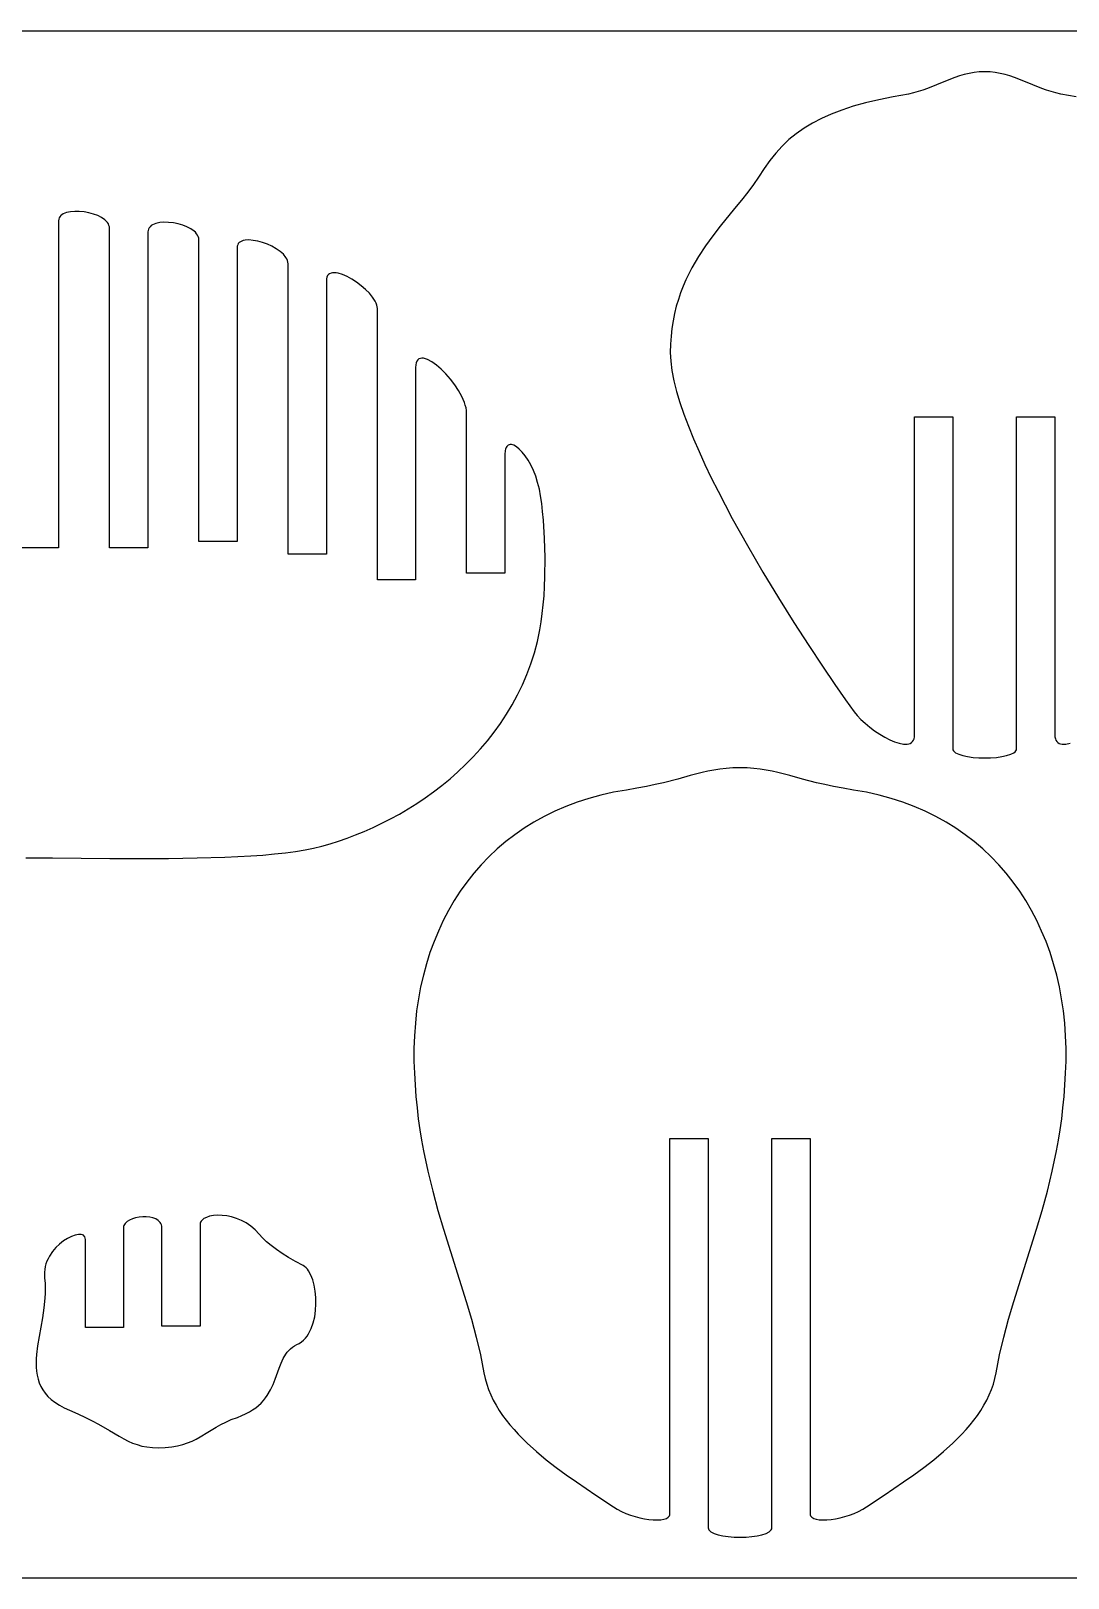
# Model space of a CAD drawing. Extents: x -1907 to 1907, y -3764 to 3764.
# Drawn here: x -45 to 933, y -729 to 729 of the extents above; entities that cross this region are included whole.
import ezdxf

# ---------------------------------------------------------------- set-up
doc = ezdxf.new("R2010")
doc.units = 0
doc.header["$MEASUREMENT"] = 0
doc.layers.get('0').update_dxf_attribs({"linetype": 'CONTINUOUS'})

msp = doc.modelspace()

# ---------------------------------------------------------------- linework, layer by layer
for p, q in [((-1907, 728.8), (1907, 728.8)), ((830.4, 686.4), (826, 684.9)), ((834.9, 687.7), (830.4, 686.4)), ((839.6, 688.8), (834.9, 687.7)), ((844.3, 689.7), (839.6, 688.8)), ((849.2, 690.2), (844.3, 689.7)), ((854.3, 690.4), (849.2, 690.2)), ((859.4, 690.2), (854.3, 690.4)), ((864.3, 689.7), (859.4, 690.2)), ((869, 688.8), (864.3, 689.7)), ((873.7, 687.7), (869, 688.8)), ((878.1, 686.4), (873.7, 687.7)), ((882.5, 684.9), (878.1, 686.4)), ((791.6, 671.6), (787.1, 670.4)), ((796.1, 673), (791.6, 671.6)), ((800.4, 674.5), (796.1, 673)), ((809, 678), (800.4, 674.5)), ((817.4, 681.5), (809, 678)), ((826, 684.9), (817.4, 681.5)), ((891.1, 681.5), (882.5, 684.9)), ((899.6, 678), (891.1, 681.5)), ((908.2, 674.5), (899.6, 678)), ((912.5, 673), (908.2, 674.5)), ((917, 671.6), (912.5, 673)), ((921.5, 670.4), (917, 671.6)), ((730.4, 657.8), (719.7, 654.3)), ((742, 661), (730.4, 657.8)), ((754.5, 664), (742, 661)), ((768, 666.8), (754.5, 664)), ((782.4, 669.4), (768, 666.8)), ((787.1, 670.4), (782.4, 669.4)), ((926.2, 669.4), (921.5, 670.4)), ((940.6, 666.8), (926.2, 669.4)), ((691.9, 642), (684, 637.2)), ((700.5, 646.4), (691.9, 642)), ((709.7, 650.5), (700.5, 646.4)), ((719.7, 654.3), (709.7, 650.5)), ((676.6, 632), (669.8, 626.4)), ((684, 637.2), (676.6, 632)), ((657.4, 613.8), (651.7, 606.8)), ((663.4, 620.3), (657.4, 613.8)), ((669.8, 626.4), (663.4, 620.3)), ((646.3, 599.3), (641.2, 591.2)), ((651.7, 606.8), (646.3, 599.3)), ((636.5, 584.1), (631.1, 576.8)), ((641.2, 591.2), (636.5, 584.1)), ((625.1, 569.3), (618.6, 561.5)), ((631.1, 576.8), (625.1, 569.3)), ((-16.7, 554.8), (-17.5, 553.7)), ((-15.6, 555.7), (-16.7, 554.8)), ((-14.3, 556.4), (-15.6, 555.7)), ((-11.2, 557.7), (-14.3, 556.4)), ((-7.6, 558.4), (-11.2, 557.7)), ((-3.5, 558.8), (-7.6, 558.4)), ((0.8, 558.7), (-3.5, 558.8)), ((5.3, 558.3), (0.8, 558.7)), ((9.8, 557.5), (5.3, 558.3)), ((14.1, 556.3), (9.8, 557.5)), ((18.2, 554.8), (14.1, 556.3)), ((21.8, 552.9), (18.2, 554.8)), ((618.6, 561.5), (604.9, 544.8)), ((-18.6, 551.4), (-18.7, 550)), ((-18.7, 550), (-18.7, 241.8)), ((-18.2, 552.6), (-18.6, 551.4)), ((-17.5, 553.7), (-18.2, 552.6)), ((24.9, 550.8), (21.8, 552.9)), ((26.2, 549.6), (24.9, 550.8)), ((27.3, 548.4), (26.2, 549.6)), ((28.2, 547), (27.3, 548.4)), ((28.8, 545.6), (28.2, 547)), ((29.2, 544.2), (28.8, 545.6)), ((29.4, 542.7), (29.2, 544.2)), ((29.4, 241.8), (29.4, 542.7)), ((65.6, 540.9), (65.4, 539.4)), ((65.4, 539.4), (65.4, 241.8)), ((66, 542.2), (65.6, 540.9)), ((66.6, 543.4), (66, 542.2)), ((67.5, 544.4), (66.6, 543.4)), ((68.6, 545.4), (67.5, 544.4)), ((69.9, 546.2), (68.6, 545.4)), ((72.9, 547.4), (69.9, 546.2)), ((76.6, 548.2), (72.9, 547.4)), ((80.6, 548.5), (76.6, 548.2)), ((85, 548.4), (80.6, 548.5)), ((89.5, 547.9), (85, 548.4)), ((93.9, 547.1), (89.5, 547.9)), ((98.3, 545.9), (93.9, 547.1)), ((102.3, 544.3), (98.3, 545.9)), ((106, 542.4), (102.3, 544.3)), ((109.1, 540.3), (106, 542.4)), ((110.3, 539.1), (109.1, 540.3)), ((604.9, 544.8), (597.9, 535.8)), ((111.4, 537.8), (110.3, 539.1)), ((112.3, 536.5), (111.4, 537.8)), ((113, 535.1), (112.3, 536.5)), ((113.4, 533.7), (113, 535.1)), ((113.5, 532.2), (113.4, 533.7)), ((113.5, 247.8), (113.5, 532.2)), ((149.7, 525.9), (149.6, 524.4)), ((150.1, 527.2), (149.7, 525.9)), ((150.7, 528.4), (150.1, 527.2)), ((151.6, 529.4), (150.7, 528.4)), ((152.7, 530.2), (151.6, 529.4)), ((154, 530.8), (152.7, 530.2)), ((155.4, 531.3), (154, 530.8)), ((157.1, 531.6), (155.4, 531.3)), ((160.7, 531.9), (157.1, 531.6)), ((164.8, 531.5), (160.7, 531.9)), ((169.1, 530.7), (164.8, 531.5)), ((173.6, 529.5), (169.1, 530.7)), ((178.1, 527.8), (173.6, 529.5)), ((182.4, 525.9), (178.1, 527.8)), ((186.5, 523.6), (182.4, 525.9)), ((591.1, 526.2), (584.5, 516.2)), ((597.9, 535.8), (591.1, 526.2)), ((149.6, 524.4), (149.6, 247.8)), ((190.1, 521.1), (186.5, 523.6)), ((193.2, 518.4), (190.1, 521.1)), ((195.6, 515.5), (193.2, 518.4)), ((196.4, 514), (195.6, 515.5)), ((197.1, 512.5), (196.4, 514)), ((197.5, 511), (197.1, 512.5)), ((197.6, 509.5), (197.5, 511)), ((581.3, 510.9), (578.3, 505.5)), ((584.5, 516.2), (581.3, 510.9)), ((197.6, 235.8), (197.6, 509.5)), ((234.2, 496.9), (233.8, 495.3)), ((234.9, 498.3), (234.2, 496.9)), ((235.8, 499.3), (234.9, 498.3)), ((236.8, 500.1), (235.8, 499.3)), ((238.1, 500.6), (236.8, 500.1)), ((239.6, 500.9), (238.1, 500.6)), ((241.2, 501), (239.6, 500.9)), ((243, 500.8), (241.2, 501)), ((244.8, 500.5), (243, 500.8)), ((248.9, 499.3), (244.8, 500.5)), ((253.2, 497.4), (248.9, 499.3)), ((257.7, 495), (253.2, 497.4)), ((575.4, 499.9), (572.7, 494.2)), ((578.3, 505.5), (575.4, 499.9)), ((233.8, 495.3), (233.7, 493.4)), ((233.7, 493.4), (233.7, 235.8)), ((262.2, 492.1), (257.7, 495)), ((266.6, 488.8), (262.2, 492.1)), ((270.6, 485.3), (266.6, 488.8)), ((274.3, 481.6), (270.6, 485.3)), ((277.3, 477.9), (274.3, 481.6)), ((567.7, 482.2), (565.6, 475.9)), ((570.1, 488.3), (567.7, 482.2)), ((572.7, 494.2), (570.1, 488.3)), ((279.7, 474.1), (277.3, 477.9)), ((280.6, 472.3), (279.7, 474.1)), ((281.2, 470.5), (280.6, 472.3)), ((281.6, 468.8), (281.2, 470.5)), ((281.8, 467.2), (281.6, 468.8)), ((281.8, 211.8), (281.8, 467.2)), ((563.6, 469.4), (562, 462.7)), ((565.6, 475.9), (563.6, 469.4)), ((560.5, 455.8), (559.4, 448.6)), ((562, 462.7), (560.5, 455.8)), ((558.6, 441.3), (558.1, 433.7)), ((559.4, 448.6), (558.6, 441.3)), ((558.1, 433.7), (557.9, 425.9)), ((557.9, 425.9), (558, 421.9)), ((318, 414.2), (317.8, 411.8)), ((317.8, 411.8), (317.8, 211.8)), ((318.4, 416.2), (318, 414.2)), ((319, 417.8), (318.4, 416.2)), ((319.9, 419), (319, 417.8)), ((321, 419.8), (319.9, 419)), ((322.3, 420.3), (321, 419.8)), ((323.7, 420.5), (322.3, 420.3)), ((325.3, 420.4), (323.7, 420.5)), ((327.1, 419.9), (325.3, 420.4)), ((329, 419.2), (327.1, 419.9)), ((333, 417), (329, 419.2)), ((337.4, 414), (333, 417)), ((341.9, 410.1), (337.4, 414)), ((346.4, 405.7), (341.9, 410.1)), ((558, 421.9), (558.3, 417.7)), ((558.3, 417.7), (559.4, 408.8)), ((559.4, 408.8), (561.3, 399.2)), ((350.7, 400.7), (346.4, 405.7)), ((354.8, 395.4), (350.7, 400.7)), ((358.4, 390), (354.8, 395.4)), ((561.3, 399.2), (563.8, 389.2)), ((361.5, 384.4), (358.4, 390)), ((363.8, 378.9), (361.5, 384.4)), ((563.8, 389.2), (567, 378.7)), ((364.7, 376.2), (363.8, 378.9)), ((365.4, 373.6), (364.7, 376.2)), ((365.8, 371.1), (365.4, 373.6)), ((365.9, 368.7), (365.8, 371.1)), ((365.9, 217.8), (365.9, 368.7)), ((567, 378.7), (570.7, 367.7)), ((570.7, 367.7), (575, 356.3)), ((788.2, 365.2), (824.2, 365.2)), ((788.2, 65.6), (788.2, 365.2)), ((824.2, 365.2), (824.2, 52.6)), ((884.3, 52.6), (884.3, 365.2)), ((884.3, 365.2), (920.4, 365.2)), ((920.4, 365.2), (920.4, 65.6)), ((575, 356.3), (579.7, 344.5)), ((403.1, 336.2), (402.6, 334.9)), ((403.7, 337.2), (403.1, 336.2)), ((404.4, 338), (403.7, 337.2)), ((405.2, 338.6), (404.4, 338)), ((406.1, 338.9), (405.2, 338.6)), ((407, 339.1), (406.1, 338.9)), ((408.1, 339.1), (407, 339.1)), ((410.4, 338.4), (408.1, 339.1)), ((412.9, 336.9), (410.4, 338.4)), ((415.6, 334.8), (412.9, 336.9)), ((579.7, 344.5), (585, 332.5)), ((402.3, 333.4), (402, 329.6)), ((402, 329.6), (402, 217.8)), ((402.6, 334.9), (402.3, 333.4)), ((418.4, 331.9), (415.6, 334.8)), ((421.1, 328.5), (418.4, 331.9)), ((423.8, 324.5), (421.1, 328.5)), ((426.5, 319.9), (423.8, 324.5)), ((585, 332.5), (590.6, 320.2)), ((428.9, 314.8), (426.5, 319.9)), ((431.1, 309.3), (428.9, 314.8)), ((432.9, 303.4), (431.1, 309.3)), ((590.6, 320.2), (596.6, 307.7)), ((596.6, 307.7), (602.9, 295.1)), ((434.5, 297.2), (432.9, 303.4)), ((435.6, 290.7), (434.5, 297.2)), ((602.9, 295.1), (609.5, 282.4)), ((436.7, 283.6), (435.6, 290.7)), ((437.6, 275.9), (436.7, 283.6)), ((609.5, 282.4), (616.4, 269.6)), ((438.4, 267.9), (437.6, 275.9)), ((439.4, 250.7), (438.4, 267.9)), ((616.4, 269.6), (630.6, 244.1)), ((149.6, 247.8), (113.5, 247.8)), ((439.9, 232.6), (439.4, 250.7)), ((-18.7, 241.8), (-54.8, 241.8)), ((65.4, 241.8), (29.4, 241.8)), ((233.7, 235.8), (197.6, 235.8)), ((630.6, 244.1), (645.3, 219)), ((439.7, 214.4), (439.9, 232.6)), ((645.3, 219), (660, 194.6)), ((317.8, 211.8), (281.8, 211.8)), ((402, 217.8), (365.9, 217.8)), ((438.9, 196.6), (439.4, 205.4)), ((439.4, 205.4), (439.7, 214.4)), ((438.2, 188), (438.9, 196.6)), ((660, 194.6), (674.5, 171.5)), ((436.2, 172), (437.3, 179.8)), ((437.3, 179.8), (438.2, 188)), ((432.6, 153.7), (435, 164.7)), ((435, 164.7), (436.2, 172)), ((674.5, 171.5), (688.4, 149.9)), ((429.8, 143), (432.6, 153.7)), ((688.4, 149.9), (701.4, 130.3)), ((422.7, 122.5), (426.4, 132.6)), ((426.4, 132.6), (429.8, 143)), ((418.5, 112.7), (422.7, 122.5)), ((701.4, 130.3), (713.1, 113.1)), ((408.9, 94), (413.9, 103.2)), ((413.9, 103.2), (418.5, 112.7)), ((713.1, 113.1), (723.2, 98.7)), ((403.5, 85), (408.9, 94)), ((723.2, 98.7), (731.3, 87.4)), ((391.8, 68.1), (397.8, 76.4)), ((397.8, 76.4), (403.5, 85)), ((731.3, 87.4), (734.1, 83.8)), ((734.1, 83.8), (737.6, 80.2)), ((737.6, 80.2), (741.6, 76.5)), ((741.6, 76.5), (745.9, 73)), ((745.9, 73), (750.5, 69.5)), ((378.9, 52.3), (385.5, 60)), ((385.5, 60), (391.8, 68.1)), ((750.5, 69.5), (755.3, 66.4)), ((755.3, 66.4), (760.1, 63.5)), ((760.1, 63.5), (764.8, 61)), ((764.8, 61), (769.4, 59.1)), ((769.4, 59.1), (773.8, 57.7)), ((784.1, 57.6), (785.3, 58.3)), ((785.3, 58.3), (786.3, 59.3)), ((786.3, 59.3), (787.1, 60.5)), ((787.1, 60.5), (787.7, 61.9)), ((787.7, 61.9), (788.1, 63.6)), ((788.1, 63.6), (788.2, 65.6)), ((920.4, 65.6), (920.5, 63.6)), ((920.5, 63.6), (920.9, 61.9)), ((920.9, 61.9), (921.5, 60.5)), ((921.5, 60.5), (922.3, 59.3)), ((922.3, 59.3), (923.3, 58.3)), ((923.3, 58.3), (924.5, 57.6)), ((365, 37.7), (372.1, 44.9)), ((372.1, 44.9), (378.9, 52.3)), ((773.8, 57.7), (777.7, 56.9)), ((777.7, 56.9), (779.5, 56.8)), ((779.5, 56.8), (781.2, 56.9)), ((781.2, 56.9), (782.7, 57.1)), ((782.7, 57.1), (784.1, 57.6)), ((824.2, 52.6), (824.4, 51.6)), ((824.4, 51.6), (824.9, 50.6)), ((824.9, 50.6), (825.7, 49.6)), ((825.7, 49.6), (826.8, 48.8)), ((826.8, 48.8), (829.8, 47.3)), ((829.8, 47.3), (833.6, 46.1)), ((833.6, 46.1), (838.2, 45.1)), ((838.2, 45.1), (843.3, 44.4)), ((843.3, 44.4), (848.7, 44)), ((848.7, 44), (854.3, 43.9)), ((854.3, 43.9), (859.9, 44)), ((859.9, 44), (865.3, 44.4)), ((865.3, 44.4), (870.4, 45.1)), ((870.4, 45.1), (875, 46.1)), ((875, 46.1), (878.8, 47.3)), ((878.8, 47.3), (881.8, 48.8)), ((881.8, 48.8), (882.9, 49.6)), ((882.9, 49.6), (883.7, 50.6)), ((883.7, 50.6), (884.2, 51.6)), ((884.2, 51.6), (884.3, 52.6)), ((924.5, 57.6), (925.9, 57.1)), ((925.9, 57.1), (927.4, 56.9)), ((927.4, 56.9), (929.1, 56.8)), ((929.1, 56.8), (930.9, 56.9)), ((930.9, 56.9), (934.8, 57.7)), ((350.3, 24.3), (357.7, 30.9)), ((357.7, 30.9), (365, 37.7)), ((587.9, 30.2), (576.8, 27.3)), ((593.3, 31.4), (587.9, 30.2)), ((598.9, 32.5), (593.3, 31.4)), ((604.6, 33.4), (598.9, 32.5)), ((610.5, 34), (604.6, 33.4)), ((616.9, 34.4), (610.5, 34)), ((623.7, 34.6), (616.9, 34.4)), ((630.4, 34.4), (623.7, 34.6)), ((636.8, 34), (630.4, 34.4)), ((642.7, 33.4), (636.8, 34)), ((648.4, 32.5), (642.7, 33.4)), ((654, 31.4), (648.4, 32.5)), ((659.4, 30.2), (654, 31.4)), ((670.5, 27.3), (659.4, 30.2)), ((334.8, 12), (342.6, 18)), ((342.6, 18), (350.3, 24.3)), ((526.5, 15.3), (516.6, 13.6)), ((535.6, 17), (526.5, 15.3)), ((543.8, 18.7), (535.6, 17)), ((551.4, 20.5), (543.8, 18.7)), ((564.9, 24), (551.4, 20.5)), ((576.8, 27.3), (564.9, 24)), ((682.4, 24), (670.5, 27.3)), ((695.9, 20.5), (682.4, 24)), ((703.5, 18.7), (695.9, 20.5)), ((711.7, 17), (703.5, 18.7)), ((720.8, 15.3), (711.7, 17)), ((730.7, 13.6), (720.8, 15.3)), ((310.7, -4.1), (318.9, 1)), ((318.9, 1), (326.9, 6.4)), ((326.9, 6.4), (334.8, 12)), ((470.1, 2.2), (459.4, -1.9)), ((481.2, 5.7), (470.1, 2.2)), ((492.6, 8.8), (481.2, 5.7)), ((504.4, 11.5), (492.6, 8.8)), ((516.6, 13.6), (504.4, 11.5)), ((742.9, 11.5), (730.7, 13.6)), ((754.7, 8.8), (742.9, 11.5)), ((766.1, 5.7), (754.7, 8.8)), ((777.2, 2.2), (766.1, 5.7)), ((787.9, -1.9), (777.2, 2.2)), ((286, -17.7), (294.3, -13.5)), ((294.3, -13.5), (302.5, -9)), ((302.5, -9), (310.7, -4.1)), ((439.1, -11.3), (429.4, -16.6)), ((449, -6.4), (439.1, -11.3)), ((459.4, -1.9), (449, -6.4)), ((798.3, -6.4), (787.9, -1.9)), ((808.3, -11.3), (798.3, -6.4)), ((817.9, -16.6), (808.3, -11.3)), ((253.2, -31.7), (261.3, -28.6)), ((261.3, -28.6), (269.5, -25.3)), ((269.5, -25.3), (277.8, -21.6)), ((277.8, -21.6), (286, -17.7)), ((411.4, -28.5), (402.9, -35)), ((420.2, -22.3), (411.4, -28.5)), ((429.4, -16.6), (420.2, -22.3)), ((827.1, -22.3), (817.9, -16.6)), ((836, -28.5), (827.1, -22.3)), ((844.4, -35), (836, -28.5)), ((204.7, -44.2), (213.6, -42.8)), ((213.6, -42.8), (221.6, -41.1)), ((221.6, -41.1), (229.3, -39.2)), ((229.3, -39.2), (237.2, -37)), ((237.2, -37), (245.1, -34.5)), ((245.1, -34.5), (253.2, -31.7)), ((394.8, -41.9), (387, -49.2)), ((402.9, -35), (394.8, -41.9)), ((852.5, -41.9), (844.4, -35)), ((860.3, -49.2), (852.5, -41.9)), ((-49.7, -50.3), (-24.5, -50.4)), ((-24.5, -50.4), (29.5, -50.8)), ((29.5, -50.8), (57.3, -50.9)), ((57.3, -50.9), (84.9, -50.8)), ((84.9, -50.8), (112, -50.4)), ((112, -50.4), (138, -49.6)), ((138, -49.6), (162.5, -48.4)), ((162.5, -48.4), (173.9, -47.6)), ((173.9, -47.6), (184.9, -46.6)), ((184.9, -46.6), (195.1, -45.5)), ((195.1, -45.5), (204.7, -44.2)), ((379.7, -56.8), (372.8, -64.8)), ((387, -49.2), (379.7, -56.8)), ((867.6, -56.8), (860.3, -49.2)), ((874.5, -64.8), (867.6, -56.8)), ((372.8, -64.8), (366.2, -73.1)), ((881.1, -73.1), (874.5, -64.8)), ((360, -81.7), (354.3, -90.6)), ((366.2, -73.1), (360, -81.7)), ((887.3, -81.7), (881.1, -73.1)), ((893, -90.6), (887.3, -81.7)), ((348.9, -99.8), (343.9, -109.4)), ((354.3, -90.6), (348.9, -99.8)), ((898.4, -99.8), (893, -90.6)), ((903.4, -109.4), (898.4, -99.8)), ((343.9, -109.4), (339.4, -119.2)), ((908, -119.2), (903.4, -109.4)), ((335.2, -129.2), (331.4, -139.5)), ((339.4, -119.2), (335.2, -129.2)), ((912.1, -129.2), (908, -119.2)), ((915.9, -139.5), (912.1, -129.2)), ((331.4, -139.5), (328.1, -150.1)), ((919.2, -150.1), (915.9, -139.5)), ((328.1, -150.1), (325.2, -160.9)), ((922.2, -160.9), (919.2, -150.1)), ((322.6, -171.9), (320.5, -183.1)), ((325.2, -160.9), (322.6, -171.9)), ((924.7, -171.9), (922.2, -160.9)), ((926.8, -183.1), (924.7, -171.9)), ((320.5, -183.1), (318.8, -194.5)), ((928.5, -194.5), (926.8, -183.1)), ((318.8, -194.5), (317.6, -206.1)), ((929.7, -206.1), (928.5, -194.5)), ((316.7, -217.9), (316.3, -229.8)), ((317.6, -206.1), (316.7, -217.9)), ((930.6, -217.9), (929.7, -206.1)), ((931, -229.8), (930.6, -217.9)), ((316.3, -229.8), (316.3, -241.9)), ((931, -241.9), (931, -229.8)), ((316.3, -241.9), (316.7, -253.2)), ((930.6, -253.2), (931, -241.9)), ((316.7, -253.2), (317.3, -264.2)), ((930, -264.2), (930.6, -253.2)), ((317.3, -264.2), (318.1, -275.1)), ((318.1, -275.1), (319.2, -285.7)), ((928.1, -285.7), (929.2, -275.1)), ((929.2, -275.1), (930, -264.2)), ((319.2, -285.7), (320.4, -296.1)), ((926.9, -296.1), (928.1, -285.7)), ((320.4, -296.1), (321.9, -306.4)), ((925.4, -306.4), (926.9, -296.1)), ((321.9, -306.4), (323.5, -316.4)), ((323.5, -316.4), (325.3, -326.3)), ((557.5, -668.4), (557.5, -314.7)), ((557.5, -314.7), (593.6, -314.7)), ((593.6, -314.7), (593.6, -681.4)), ((653.7, -681.4), (653.7, -314.7)), ((653.7, -314.7), (689.8, -314.7)), ((689.8, -314.7), (689.8, -668.4)), ((922, -326.3), (923.8, -316.4)), ((923.8, -316.4), (925.4, -306.4)), ((325.3, -326.3), (329.4, -345.5)), ((917.9, -345.5), (922, -326.3)), ((329.4, -345.5), (334, -364.2)), ((913.4, -364.2), (917.9, -345.5)), ((334, -364.2), (338.9, -382.4)), ((908.4, -382.4), (913.4, -364.2)), ((45.8, -393), (44.1, -394.7)), ((48.2, -391.6), (45.8, -393)), ((50.9, -390.4), (48.2, -391.6)), ((53.9, -389.5), (50.9, -390.4)), ((57.2, -388.8), (53.9, -389.5)), ((60.6, -388.5), (57.2, -388.8)), ((63.9, -388.5), (60.6, -388.5)), ((67.2, -388.8), (63.9, -388.5)), ((70.2, -389.5), (67.2, -388.8)), ((72.9, -390.5), (70.2, -389.5)), ((75.3, -391.9), (72.9, -390.5)), ((77, -393.7), (75.3, -391.9)), ((115.6, -392.7), (115.1, -393.6)), ((116.3, -391.8), (115.6, -392.7)), ((118.1, -390.2), (116.3, -391.8)), ((120.7, -389), (118.1, -390.2)), ((123.7, -388), (120.7, -389)), ((127.2, -387.3), (123.7, -388)), ((131.1, -387), (127.2, -387.3)), ((135.4, -387.1), (131.1, -387)), ((139.8, -387.6), (135.4, -387.1)), ((144.4, -388.5), (139.8, -387.6)), ((149, -389.9), (144.4, -388.5)), ((153.6, -391.8), (149, -389.9)), ((158.2, -394.2), (153.6, -391.8)), ((338.9, -382.4), (344.1, -400.2)), ((903.2, -400.2), (908.4, -382.4)), ((-6.6, -406.9), (-10.3, -408.8)), ((-3.1, -405.7), (-6.6, -406.9)), ((0, -405.1), (-3.1, -405.7)), ((2.6, -405.2), (0, -405.1)), ((3.7, -405.5), (2.6, -405.2)), ((4.7, -405.9), (3.7, -405.5)), ((5.4, -406.6), (4.7, -405.9)), ((6, -407.4), (5.4, -406.6)), ((6.3, -408.5), (6, -407.4)), ((42.6, -397.7), (42.5, -398.8)), ((42.5, -398.8), (42.5, -492.8)), ((42.9, -396.7), (42.6, -397.7)), ((43.4, -395.7), (42.9, -396.7)), ((44.1, -394.7), (43.4, -395.7)), ((77.7, -394.8), (77, -393.7)), ((78.2, -395.9), (77.7, -394.8)), ((78.5, -397.2), (78.2, -395.9)), ((78.6, -398.5), (78.5, -397.2)), ((78.6, -491.4), (78.6, -398.5)), ((114.7, -394.6), (114.6, -395.7)), ((114.6, -395.7), (114.6, -491.4)), ((115.1, -393.6), (114.7, -394.6)), ((162.6, -397.2), (158.2, -394.2)), ((166.7, -400.7), (162.6, -397.2)), ((170.5, -404.8), (166.7, -400.7)), ((173.6, -408.3), (170.5, -404.8)), ((344.1, -400.2), (365.5, -468.3)), ((881.9, -468.3), (903.2, -400.2)), ((-24.6, -421.3), (-27.4, -425.6)), ((-21.3, -417.5), (-24.6, -421.3)), ((-17.7, -414.1), (-21.3, -417.5)), ((-14, -411.1), (-17.7, -414.1)), ((-10.3, -408.8), (-14, -411.1)), ((6.5, -409.7), (6.3, -408.5)), ((6.5, -492.8), (6.5, -409.7)), ((177.4, -411.9), (173.6, -408.3)), ((181.7, -415.5), (177.4, -411.9)), ((186.6, -419.2), (181.7, -415.5)), ((192.1, -422.9), (186.6, -419.2)), ((-31.3, -435.4), (-31.8, -438)), ((-30.6, -432.8), (-31.3, -435.4)), ((-29.7, -430.3), (-30.6, -432.8)), ((-28.6, -427.9), (-29.7, -430.3)), ((-27.4, -425.6), (-28.6, -427.9)), ((198.1, -426.7), (192.1, -422.9)), ((204.7, -430.5), (198.1, -426.7)), ((211.8, -434.4), (204.7, -430.5)), ((213.2, -435.3), (211.8, -434.4)), ((214.6, -436.4), (213.2, -435.3)), ((215.8, -437.8), (214.6, -436.4)), ((-31.8, -438), (-32.1, -440.7)), ((-32.1, -440.7), (-32.1, -443.5)), ((-32.1, -443.5), (-31.9, -446.4)), ((-31.9, -446.4), (-31.5, -451)), ((-31.5, -451), (-31.4, -455.7)), ((217, -439.4), (215.8, -437.8)), ((219.1, -443.3), (217, -439.4)), ((220.8, -447.9), (219.1, -443.3)), ((222.2, -453), (220.8, -447.9)), ((-31.7, -465), (-32.6, -474.3)), ((-31.4, -460.4), (-31.7, -465)), ((-31.4, -455.7), (-31.4, -460.4)), ((223.2, -458.6), (222.2, -453)), ((223.7, -464.5), (223.2, -458.6)), ((223.8, -470.5), (223.7, -464.5)), ((-32.6, -474.3), (-33.9, -483.5)), ((222.7, -482.6), (223.5, -476.6)), ((223.5, -476.6), (223.8, -470.5)), ((365.5, -468.3), (370.4, -485)), ((876.9, -485), (881.9, -468.3)), ((-33.9, -483.5), (-37.1, -501.3)), ((42.5, -492.8), (6.5, -492.8)), ((114.6, -491.4), (78.6, -491.4)), ((218.2, -496.3), (219.4, -493.8)), ((219.4, -493.8), (221.3, -488.4)), ((221.3, -488.4), (222.7, -482.6)), ((370.4, -485), (374.9, -501.7)), ((872.4, -501.7), (876.9, -485)), ((-38.5, -509.9), (-39.5, -518.2)), ((-37.1, -501.3), (-38.5, -509.9)), ((201.7, -511.3), (203.7, -510)), ((203.7, -510), (205.9, -508.9)), ((205.9, -508.9), (208.2, -507.7)), ((208.2, -507.7), (210.2, -506.3)), ((210.2, -506.3), (212.1, -504.7)), ((212.1, -504.7), (213.9, -502.9)), ((213.9, -502.9), (215.5, -500.8)), ((215.5, -500.8), (216.9, -498.6)), ((216.9, -498.6), (218.2, -496.3)), ((374.9, -501.7), (378.9, -518.5)), ((868.4, -518.5), (872.4, -501.7)), ((-39.8, -522.3), (-39.9, -526.3)), ((-39.5, -518.2), (-39.8, -522.3)), ((191.1, -526.4), (193.1, -522)), ((193.1, -522), (195.4, -517.9)), ((195.4, -517.9), (196.8, -516.1)), ((196.8, -516.1), (198.2, -514.3)), ((198.2, -514.3), (199.9, -512.7)), ((199.9, -512.7), (201.7, -511.3)), ((378.9, -518.5), (380.7, -527)), ((866.7, -527), (868.4, -518.5)), ((-39.9, -526.3), (-39.8, -530.2)), ((-39.8, -530.2), (-39.5, -534)), ((-39.5, -534), (-38.9, -537.7)), ((-38.9, -537.7), (-38, -541.3)), ((185.6, -541.3), (189.2, -531.2)), ((189.2, -531.2), (191.1, -526.4)), ((380.7, -527), (382.3, -535.5)), ((382.3, -535.5), (383.4, -540.8)), ((863.9, -540.8), (865.1, -535.5)), ((865.1, -535.5), (866.7, -527)), ((-38, -541.3), (-36.9, -544.8)), ((-36.9, -544.8), (-35.4, -548.2)), ((-35.4, -548.2), (-33.5, -551.4)), ((-33.5, -551.4), (-31.3, -554.6)), ((178, -556.7), (181, -551.6)), ((181, -551.6), (183.5, -546.5)), ((183.5, -546.5), (185.6, -541.3)), ((383.4, -540.8), (384.9, -546.1)), ((384.9, -546.1), (386.7, -551.2)), ((386.7, -551.2), (388.7, -556.2)), ((858.6, -556.2), (860.7, -551.2)), ((860.7, -551.2), (862.5, -546.1)), ((862.5, -546.1), (863.9, -540.8)), ((-31.3, -554.6), (-28.7, -557.6)), ((-28.7, -557.6), (-25.6, -560.5)), ((-25.6, -560.5), (-22.1, -563.2)), ((-22.1, -563.2), (-18, -565.9)), ((-18, -565.9), (-13.5, -568.3)), ((-13.5, -568.3), (-8.4, -570.6)), ((164.2, -570.3), (167.1, -568.3)), ((167.1, -568.3), (169.7, -566.1)), ((169.7, -566.1), (172.1, -563.9)), ((172.1, -563.9), (174.3, -561.5)), ((174.3, -561.5), (176.2, -559.1)), ((176.2, -559.1), (178, -556.7)), ((388.7, -556.2), (391.1, -561.2)), ((391.1, -561.2), (393.8, -566)), ((393.8, -566), (396.7, -570.8)), ((850.6, -570.8), (853.5, -566)), ((853.5, -566), (856.2, -561.2)), ((856.2, -561.2), (858.6, -556.2)), ((-8.4, -570.6), (-0.6, -574.1)), ((-0.6, -574.1), (6.5, -577.4)), ((6.5, -577.4), (12.9, -580.7)), ((12.9, -580.7), (18.8, -583.9)), ((134.2, -584.2), (138.9, -581.8)), ((138.9, -581.8), (144, -579.5)), ((144, -579.5), (149.8, -577.4)), ((149.8, -577.4), (153.9, -575.8)), ((153.9, -575.8), (157.6, -574.1)), ((157.6, -574.1), (161.1, -572.3)), ((161.1, -572.3), (164.2, -570.3)), ((396.7, -570.8), (399.9, -575.5)), ((399.9, -575.5), (403.2, -580.1)), ((403.2, -580.1), (406.8, -584.6)), ((840.5, -584.6), (844.1, -580.1)), ((844.1, -580.1), (847.4, -575.5)), ((847.4, -575.5), (850.6, -570.8)), ((18.8, -583.9), (29.2, -589.9)), ((29.2, -589.9), (38.4, -595.2)), ((38.4, -595.2), (42.7, -597.6)), ((42.7, -597.6), (46.9, -599.7)), ((111, -597.9), (114.7, -595.8)), ((114.7, -595.8), (122.1, -591.3)), ((122.1, -591.3), (129.9, -586.6)), ((129.9, -586.6), (134.2, -584.2)), ((406.8, -584.6), (410.6, -589)), ((410.6, -589), (414.6, -593.3)), ((414.6, -593.3), (422.9, -601.6)), ((824.4, -601.6), (832.8, -593.3)), ((832.8, -593.3), (836.7, -589)), ((836.7, -589), (840.5, -584.6)), ((46.9, -599.7), (51.1, -601.6)), ((51.1, -601.6), (55.4, -603.1)), ((55.4, -603.1), (59.9, -604.4)), ((59.9, -604.4), (64.6, -605.3)), ((64.6, -605.3), (69.7, -605.8)), ((69.7, -605.8), (75.1, -606)), ((75.1, -606), (81.9, -605.8)), ((81.9, -605.8), (88, -605.2)), ((88, -605.2), (93.5, -604.2)), ((93.5, -604.2), (98.4, -603)), ((98.4, -603), (102.9, -601.5)), ((102.9, -601.5), (107.1, -599.8)), ((107.1, -599.8), (111, -597.9)), ((422.9, -601.6), (431.7, -609.6)), ((431.7, -609.6), (441, -617.3)), ((806.4, -617.3), (815.6, -609.6)), ((815.6, -609.6), (824.4, -601.6)), ((441, -617.3), (450.4, -624.6)), ((450.4, -624.6), (459.9, -631.6)), ((787.4, -631.6), (796.9, -624.6)), ((796.9, -624.6), (806.4, -617.3)), ((459.9, -631.6), (469.4, -638.3)), ((469.4, -638.3), (487.8, -650.7)), ((759.5, -650.7), (777.9, -638.3)), ((777.9, -638.3), (787.4, -631.6)), ((487.8, -650.7), (504.4, -661.8)), ((742.9, -661.8), (759.5, -650.7)), ((504.4, -661.8), (508, -664)), ((508, -664), (511.9, -666.1)), ((511.9, -666.1), (516.1, -667.9)), ((516.1, -667.9), (520.4, -669.5)), ((520.4, -669.5), (524.8, -670.9)), ((556.7, -670.9), (557.2, -670.1)), ((557.2, -670.1), (557.4, -669.3)), ((557.4, -669.3), (557.5, -668.4)), ((689.8, -668.4), (689.9, -669.3)), ((689.9, -669.3), (690.2, -670.1)), ((690.2, -670.1), (690.6, -670.9)), ((722.5, -670.9), (726.9, -669.5)), ((726.9, -669.5), (731.2, -667.9)), ((731.2, -667.9), (735.4, -666.1)), ((735.4, -666.1), (739.3, -664)), ((739.3, -664), (742.9, -661.8)), ((524.8, -670.9), (529.3, -672.1)), ((529.3, -672.1), (533.6, -673)), ((533.6, -673), (537.8, -673.6)), ((537.8, -673.6), (541.8, -674)), ((541.8, -674), (545.6, -674.1)), ((545.6, -674.1), (548.9, -673.9)), ((548.9, -673.9), (551.8, -673.4)), ((551.8, -673.4), (554.2, -672.6)), ((554.2, -672.6), (556, -671.5)), ((556, -671.5), (556.7, -670.9)), ((593.6, -681.4), (593.8, -682.5)), ((593.8, -682.5), (594.3, -683.5)), ((594.3, -683.5), (595.1, -684.4)), ((595.1, -684.4), (596.2, -685.3)), ((651.1, -685.3), (652.2, -684.4)), ((652.2, -684.4), (653, -683.5)), ((653, -683.5), (653.5, -682.5)), ((653.5, -682.5), (653.7, -681.4)), ((690.6, -670.9), (691.3, -671.5)), ((691.3, -671.5), (693.1, -672.6)), ((693.1, -672.6), (695.5, -673.4)), ((695.5, -673.4), (698.4, -673.9)), ((698.4, -673.9), (701.7, -674.1)), ((701.7, -674.1), (705.5, -674)), ((705.5, -674), (709.5, -673.6)), ((709.5, -673.6), (713.7, -673)), ((713.7, -673), (718, -672.1)), ((718, -672.1), (722.5, -670.9)), ((596.2, -685.3), (599.2, -686.9)), ((599.2, -686.9), (603, -688.1)), ((603, -688.1), (607.5, -689.1)), ((607.5, -689.1), (612.6, -689.8)), ((612.6, -689.8), (618.1, -690.3)), ((618.1, -690.3), (623.7, -690.4)), ((623.7, -690.4), (629.3, -690.3)), ((629.3, -690.3), (634.7, -689.8)), ((634.7, -689.8), (639.8, -689.1)), ((639.8, -689.1), (644.3, -688.1)), ((644.3, -688.1), (648.2, -686.9)), ((648.2, -686.9), (651.1, -685.3)), ((1907, -728.8), (-1907, -728.8))]:
    msp.add_line(p, q)

doc.saveas('drawing.dxf')
